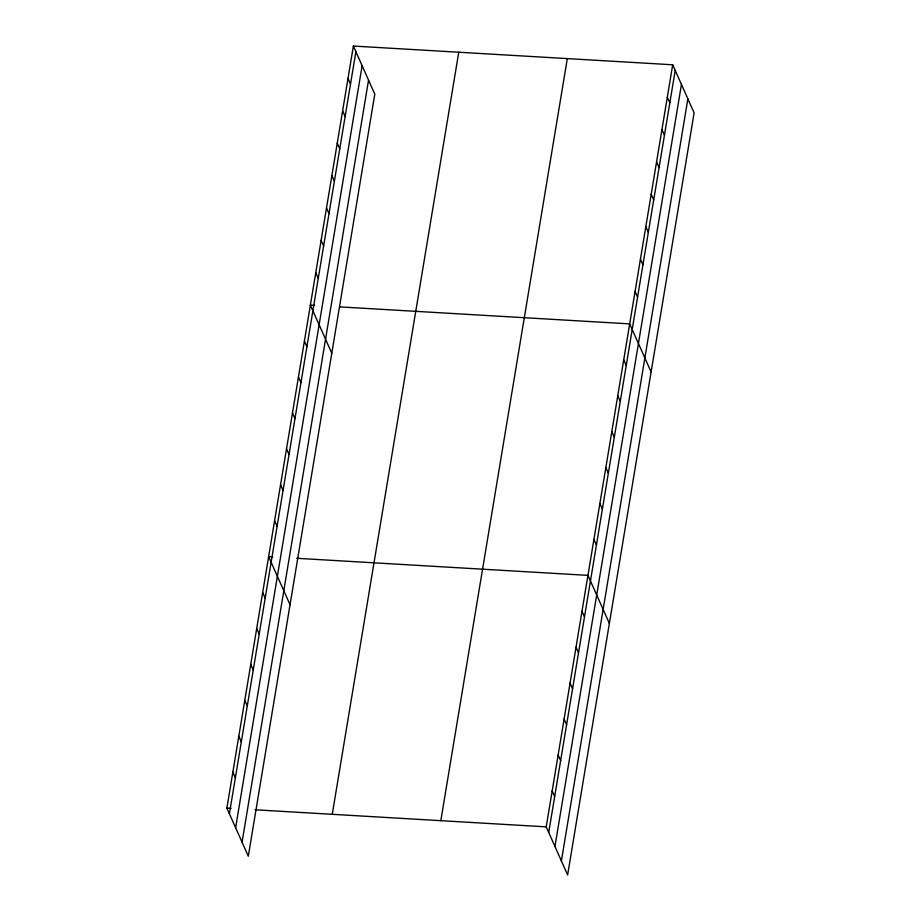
<?xml version="1.0" encoding="UTF-8"?>
<svg xmlns="http://www.w3.org/2000/svg" width="921" height="921" viewBox="0 0 921 921"><rect width="100%" height="100%" fill="white"/><g stroke="black" fill="none" stroke-linecap="round" stroke-linejoin="round"><path stroke-width="1.38" d="M353.376 46.05L374.789 94.149L248.302 856.219L226.888 808.131L353.376 46.05L672.698 64.781L694.112 112.869L567.624 874.95L546.211 826.851L672.698 64.781M229.387 813.761L355.886 51.68M235.626 827.772L362.126 65.69M242.062 842.208L368.55 80.139M332.262 814.302L458.762 52.232M440.825 820.669L567.324 58.599M548.709 832.48L675.208 70.41M554.949 846.503L681.448 84.421M561.384 860.939L687.872 98.858M314.591 305.404L310.377 305.162L331.79 353.25M339.872 306.889L629.688 323.881L651.112 371.98M272.846 556.894L268.633 556.641L290.046 604.74M296.723 558.287L587.955 575.372L609.368 623.459M226.888 808.131L231.102 808.373M254.99 809.778L546.211 826.851M667.322 97.166L669.832 102.795M661.946 129.55L664.455 135.18M656.569 161.946L659.079 167.576M651.193 194.331L653.703 199.961M645.817 226.716L648.326 232.345M640.44 259.112L642.95 264.741M635.064 291.497L637.574 297.126M623.724 359.812L626.234 365.441M617.761 395.731L620.27 401.372M611.809 431.661L614.307 437.291M605.845 467.592L608.344 473.221M599.882 503.511L602.38 509.152M593.918 539.441L596.417 545.071M348 78.435L350.51 84.076M581.991 611.291L584.49 616.932M342.624 110.831L345.133 116.46M576.028 647.221L578.526 652.851M337.247 143.216L339.757 148.845M570.064 683.152L572.563 688.781M331.871 175.6L334.381 181.23M564.101 719.071L566.599 724.712M326.495 207.996L329.004 213.626M558.138 755.001L560.636 760.631M321.118 240.381L323.628 246.011M552.174 790.932L554.672 796.561M315.753 272.766L318.252 278.395M304.414 341.081L306.912 346.71M298.45 377.011L300.948 382.641M292.487 412.93L294.985 418.571M286.523 448.861L289.021 454.49M280.56 484.791L283.058 490.421M274.596 520.71L277.094 526.351M262.669 592.571L265.167 598.201M256.706 628.49L259.204 634.132M250.742 664.421L253.24 670.051M244.779 700.351L247.277 705.981M238.815 736.27L241.314 741.912M232.852 772.201L235.35 777.831"/></g></svg>
